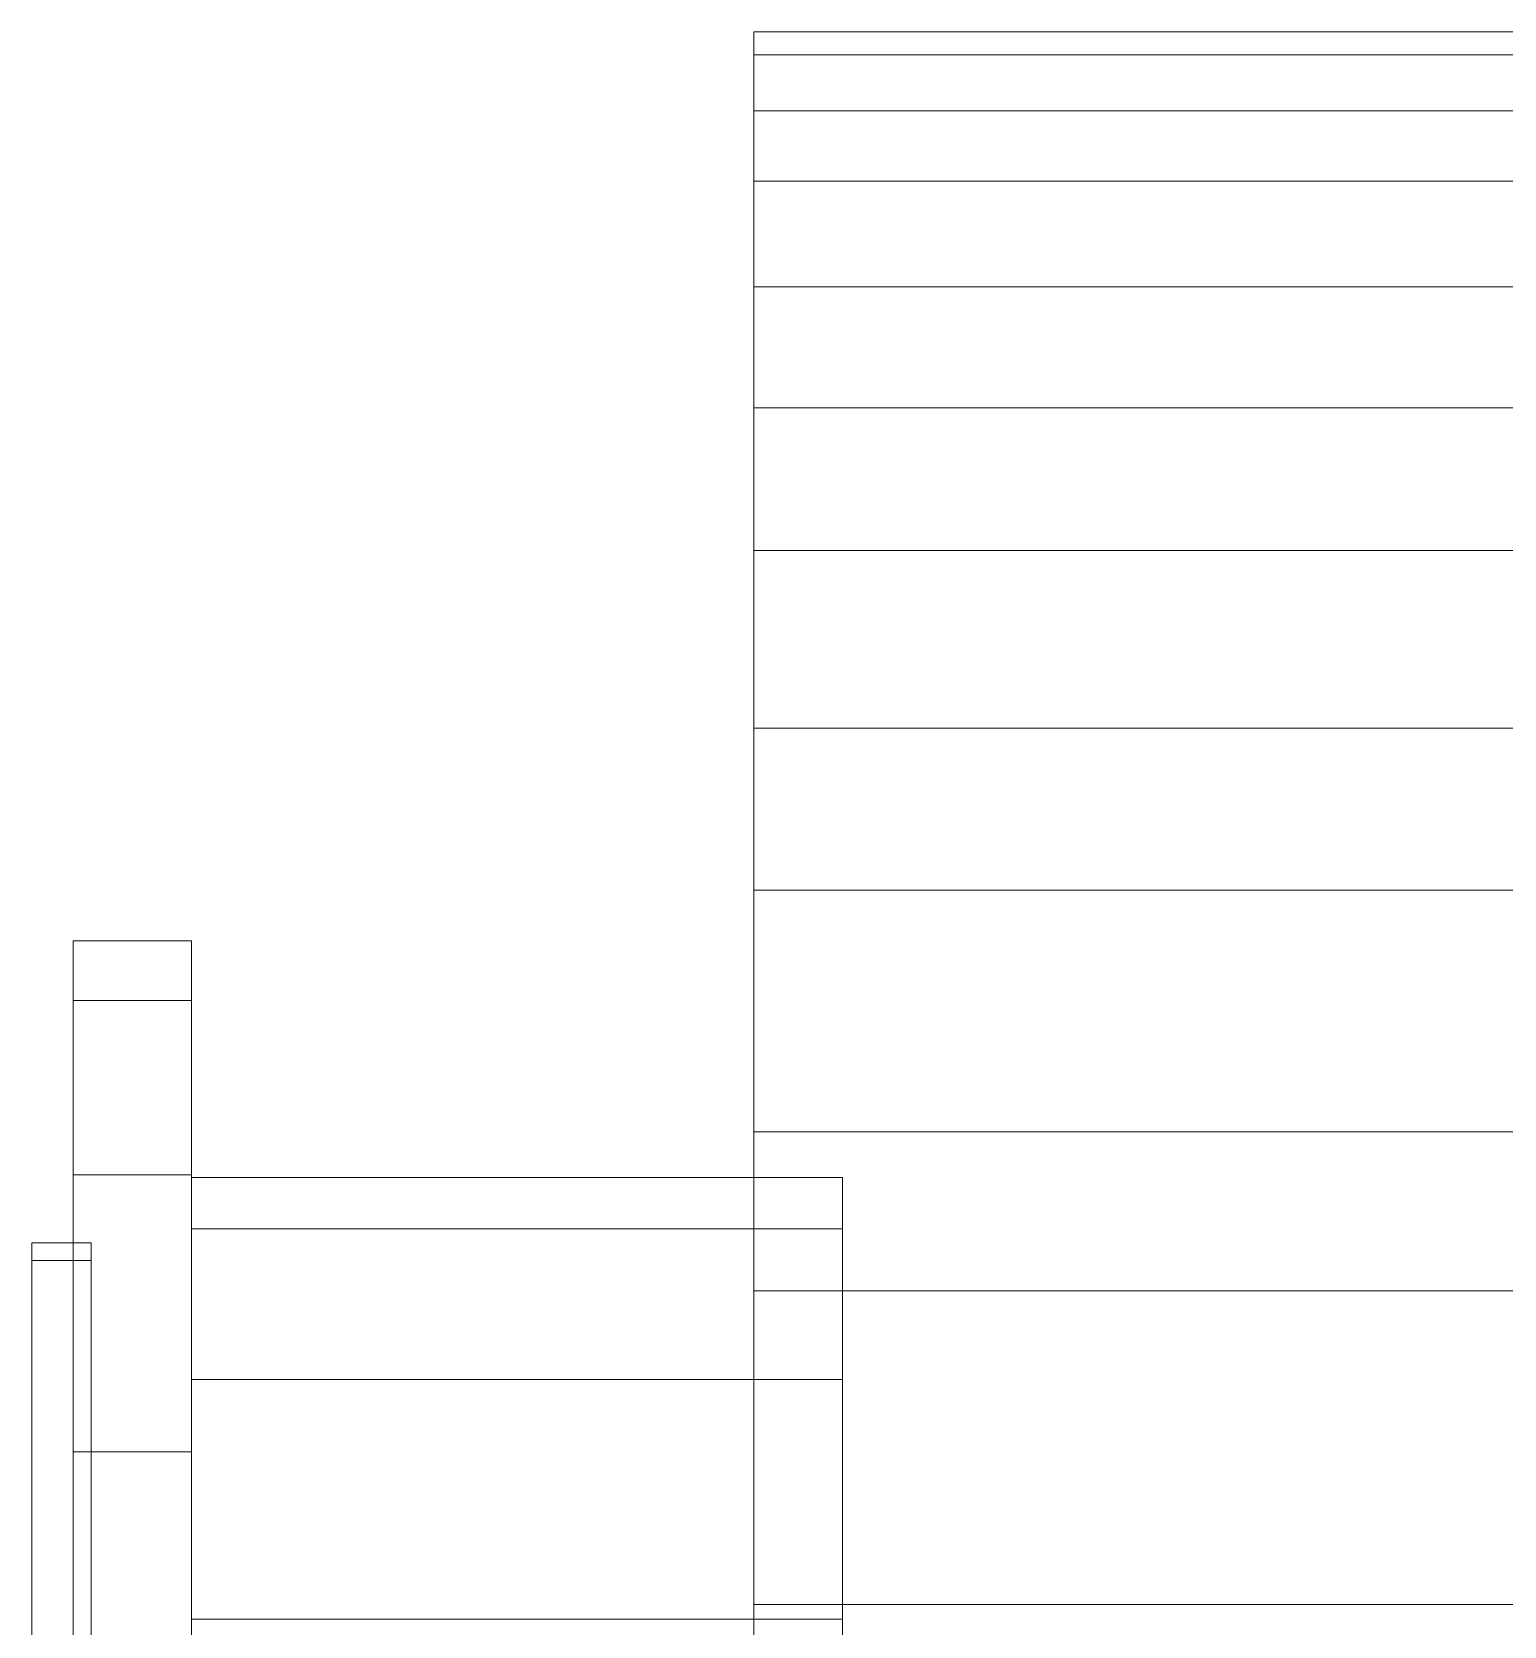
# Model space of a CAD drawing. Header units: millimetres. Extents: x -2500 to 58855, y -53268 to 6837.
# Drawn here: x -2222 to -1973.2, y -34740.8 to -34471.3 of the extents above; entities that cross this region are included whole.
import ezdxf

# ---------------------------------------------------------------- set-up
doc = ezdxf.new("R2010")
doc.units = ezdxf.units.MM
doc.layers.add('frontal_secador', color=7, linetype='Continuous', lineweight=0)

msp = doc.modelspace()

# ---------------------------------------------------------------- linework, layer by layer
at = {"layer": 'frontal_secador'}
for p, q in [((-2100, -34475.166), (-2100, -34471.29)), ((-2100, -34471.29), (-2100, -34484.658)), ((-2100, -34471.29), (-1750, -34471.29)), ((-2100, -34496.506), (-2100, -34475.166)), ((-2100, -34475.166), (-1750, -34475.166)), ((-2100, -34484.658), (-2100, -34514.387)), ((-2100, -34484.658), (-1750, -34484.658)), ((-2100, -34534.842), (-2100, -34496.506)), ((-2100, -34496.506), (-1750, -34496.506)), ((-2100, -34514.387), (-2100, -34558.981)), ((-2100, -34514.387), (-1750, -34514.387)), ((-2100, -34589.028), (-2100, -34534.842)), ((-2100, -34534.842), (-1750, -34534.842)), ((-2100, -34558.981), (-2100, -34616.4)), ((-2100, -34558.981), (-1750, -34558.981)), ((-2100, -34657.269), (-2100, -34589.028)), ((-2100, -34589.028), (-1750, -34589.028)), ((-2100, -34616.4), (-2100, -34684.151)), ((-2100, -34616.4), (-1750, -34616.4)), ((-2215, -34635.052), (-2215, -34625)), ((-2215, -34625), (-2195, -34625)), ((-2195, -34635.052), (-2195, -34625)), ((-2215, -34664.523), (-2215, -34635.052)), ((-2215, -34635.052), (-2195, -34635.052)), ((-2195, -34664.523), (-2195, -34635.052)), ((-2100, -34737.176), (-2100, -34657.269)), ((-2100, -34657.269), (-1750, -34657.269)), ((-2215, -34711.403), (-2215, -34664.523)), ((-2215, -34664.523), (-2195, -34664.523)), ((-2195, -34711.403), (-2195, -34664.523)), ((-2195, -34673.689), (-2195, -34665)), ((-2195, -34665), (-2085, -34665)), ((-2085, -34673.689), (-2085, -34665)), ((-2195, -34699.164), (-2195, -34673.689)), ((-2195, -34673.689), (-2085, -34673.689)), ((-2085, -34699.164), (-2085, -34673.689)), ((-2212, -34676.013), (-2222, -34676.013)), ((-2222, -34676.013), (-2222, -34679.013)), ((-2222, -34918.5), (-2222, -34676.013)), ((-2212, -34679.013), (-2212, -34676.013)), ((-2212, -34676.013), (-2212, -34918.5)), ((-2222, -34679.013), (-2212, -34679.013)), ((-2222, -34921.5), (-2222, -34679.013)), ((-2212, -34921.5), (-2212, -34679.013)), ((-2100, -34684.151), (-2100, -34759.396)), ((-2100, -34684.151), (-1750, -34684.151)), ((-2195, -34739.688), (-2195, -34699.164)), ((-2195, -34699.164), (-2085, -34699.164)), ((-2085, -34739.688), (-2085, -34699.164)), ((-2215, -34772.5), (-2215, -34711.403)), ((-2215, -34711.403), (-2195, -34711.403)), ((-2195, -34772.5), (-2195, -34711.403)), ((-2100, -34825.853), (-2100, -34737.176)), ((-2100, -34737.176), (-1750, -34737.176)), ((-2195, -34792.5), (-2195, -34739.688)), ((-2195, -34739.688), (-2085, -34739.688)), ((-2085, -34792.5), (-2085, -34739.688))]:
    msp.add_line(p, q, dxfattribs=at)

doc.saveas('drawing.dxf')
